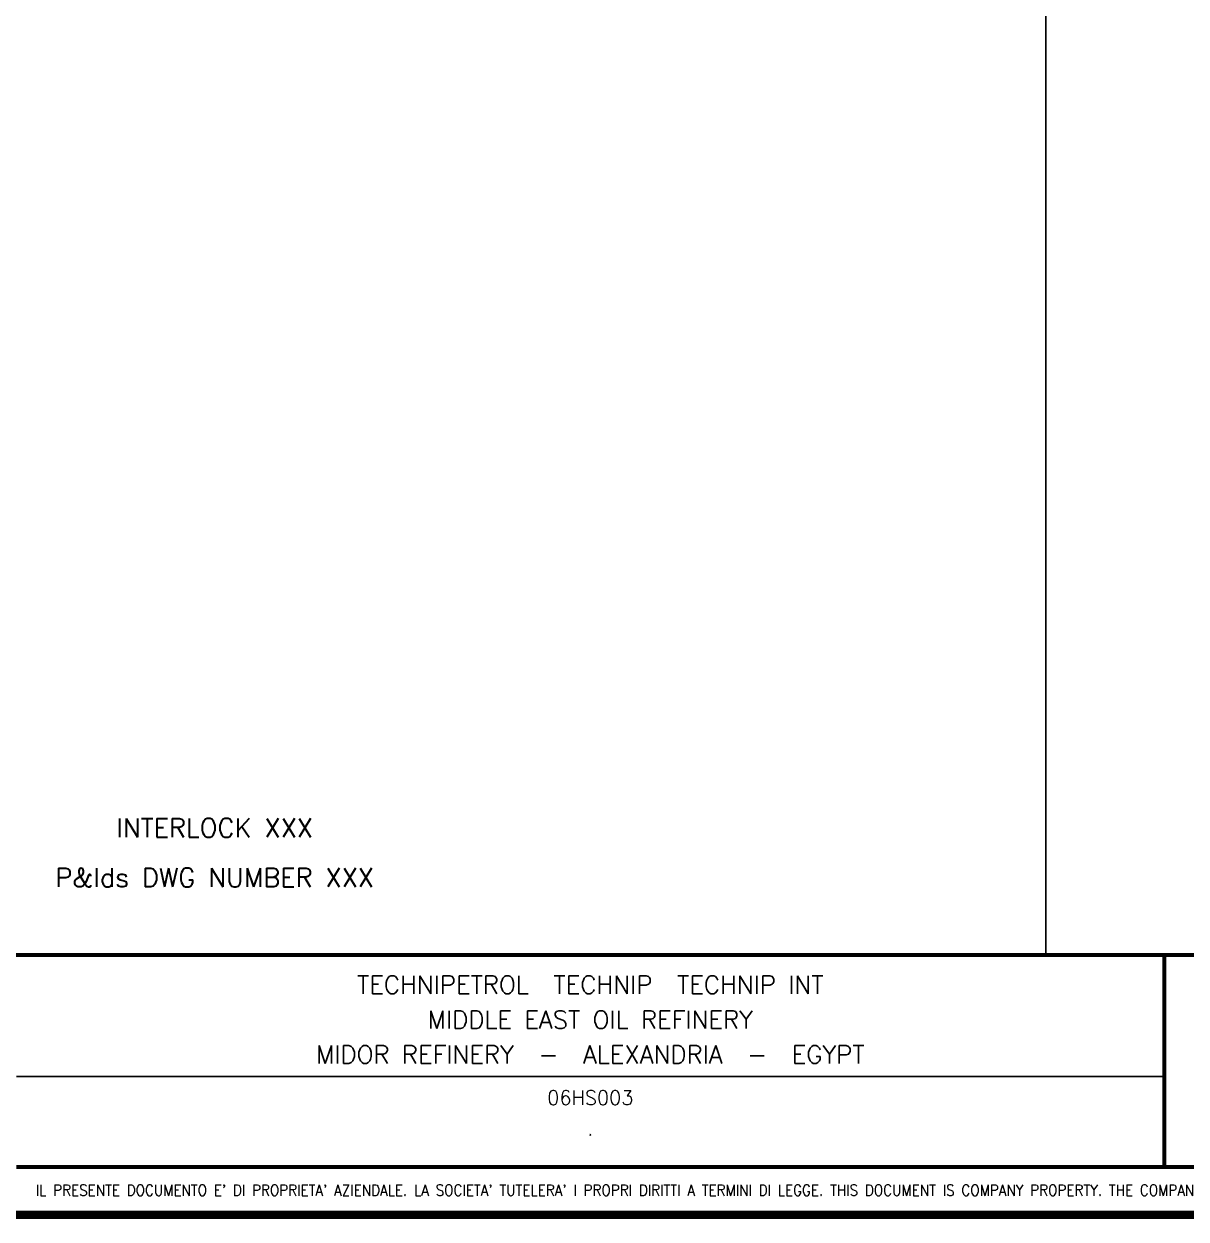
# Model space of a CAD drawing. Extents: x -4 to 378, y 0 to 264.
# Drawn here: x 168.5 to 291.6, y -0.4 to 126.2 of the extents above; entities that cross this region are included whole.
import ezdxf
from ezdxf.enums import TextEntityAlignment as Align

# ---------------------------------------------------------------- set-up
doc = ezdxf.new("R2010")
doc.units = 0
doc.header["$LTSCALE"] = 5
doc.header["$MEASUREMENT"] = 0
doc.linetypes.add('CONTINUA', pattern=[0])
doc.layers.get('0').update_dxf_attribs({"linetype": 'CONTINUA'})
doc.layers.add('02', color=7, linetype='CONTINUA')
doc.styles.add('DESCRIZ', font='SIMPLEX')
doc.styles.add('FOXS', font='FOXS')
doc.styles.add('SIMPLEX', font='simplex.shx')

# ---------------------------------------------------------------- blocks, each defined once
blk = doc.blocks.new('CART_OR')
at = {"color": 7}
blk.add_line((289.32, 14.68), (167.69, 14.68), dxfattribs=at)
at = {"const_width": 0.879}
blk.add_lwpolyline([(0, 263.13), (377.41, 263.13), (377.41, 0), (0, 0)], close=True, dxfattribs=at)
at = {"layer": '02', "const_width": 0.439}
for points in [[(0, 27.54), (377.41, 27.54)], [(289.32, 27.54), (289.32, 5.08)], [(167.69, 5.08), (377.41, 5.08)]]:
    blk.add_lwpolyline(points, dxfattribs=at)
at = {"style": 'DESCRIZ'}
blk.add_attdef('PLOT_PAREMETERS', text='', height=1.76, rotation=90, dxfattribs=at).set_placement((-2.95, 50.73), align=Align.MIDDLE)
for tag, height, p in [('XX/XX/94', 1.76, (16.47, 25.57)), ('REV4', 1.76, (4.2, 25.57)), ('REV3', 1.76, (4.2, 21.43)), ('XX/XX/94', 1.76, (16.47, 21.43)), ('SCALE', 1.76, (339.86, 20.71)), ('FOGLIO', 1.76, (362.89, 20.76)), ('REV2', 1.76, (4.2, 17.28)), ('XX/XX/94', 1.76, (16.47, 17.28)), ('REV1', 1.76, (4.2, 13.14)), ('XX/XX/94', 1.76, (16.47, 13.14)), ('HEADER_LINE_3', 2.19, (228.5, 11.83)), ('XX/XX/94', 1.76, (16.47, 8.99)), ('REV0', 1.76, (4.2, 8.99)), ('HEADER_LINE_4', 2.19, (228.5, 7.59))]:
    blk.add_attdef(tag, text='', height=height, dxfattribs=at).set_placement(p, align=Align.MIDDLE)
for tag, p in [('DESCRIPTION', (27.33, 24.69)), ('DESCRIPTION', (27.33, 20.54)), ('DESCRIPTION', (27.33, 16.4)), ('DOCUMENT', (349.33, 15.81)), ('DESCRIPTION', (27.33, 12.25)), ('CUSTOMER_ORDER', (349.33, 11.08)), ('DESCRIPTION', (27.33, 8.11)), ('CUSTOMER_REF', (349.33, 6.34))]:
    blk.add_attdef(tag, p, '', height=1.76, dxfattribs=at)
at = {"style": 'FOXS', "width": 0.9}
for tag, p in [('DISEGNATO4', (129.98, 25.47)), ('CONTROLLATO4', (145.07, 25.47)), ('APPROVATO4', (160.16, 25.47)), ('DISEGNATO3', (129.98, 21.33)), ('CONTROLLATO3', (145.07, 21.33)), ('APPROVATO3', (160.16, 21.33)), ('DISEGNATO2', (129.98, 17.18)), ('CONTROLLATO2', (145.07, 17.18)), ('APPROVATO2', (160.16, 17.18)), ('DISEGNATO1', (129.98, 13.03)), ('CONTROLLATO1', (145.07, 13.03)), ('APPROVATO1', (160.16, 13.03)), ('DISEGNATO0', (129.98, 8.88)), ('CONTROLLATO0', (145.07, 8.88)), ('APPROVATO0', (160.16, 8.88))]:
    blk.add_attdef(tag, text='', height=2.19, dxfattribs=at).set_placement(p, align=Align.MIDDLE)
at = {"color": 1, "style": 'DESCRIZ'}
for tag, p in [('CONTRACTOR', (228.5, 24.4)), ('HEADER_LINE_1', (228.5, 20.7)), ('HEADER_LINE_2', (228.5, 17.01))]:
    blk.add_attdef(tag, text='', height=1.9, dxfattribs=at).set_placement(p, align=Align.MIDDLE)
at = {"style": 'DESCRIZ'}
blk.add_attdef('FILE_NAME', (-2.16, 3.38), '', height=1.76, rotation=90, dxfattribs=at)
at = {"layer": '02', "style": 'SIMPLEX', "width": 0.9}
blk.add_text("IL PRESENTE DOCUMENTO E' DI PROPRIETA' AZIENDALE. LA SOCIETA' TUTELERA' I PROPRI DIRITTI A TERMINI DI LEGGE. THIS DOCUMENT IS COMPANY PROPERTY. THE COMPANY LAW FULL RESERVES ALL RIGHT.", height=1.16748, dxfattribs=at).set_placement((169.74, 2.04))

msp = doc.modelspace()

# ---------------------------------------------------------------- linework, layer by layer
at = {"color": 7}
msp.add_line((276.76, 250.75), (276.76, 27.54), dxfattribs=at)

# ---------------------------------------------------------------- block references
ref = msp.add_blockref('CART_OR', (0, 0), dxfattribs=at)
ref.add_attrib('CONTRACTOR', 'TECHNIPETROL  TECHNIP  TECHNIP INT', dxfattribs={"color": 1, "height": 1.8972, "style": 'DESCRIZ'}).set_placement((228.5, 24.4), align=Align.MIDDLE)
ref.add_attrib('HEADER_LINE_1', 'MIDDLE EAST OIL REFINERY', dxfattribs={"color": 1, "height": 1.8972, "style": 'DESCRIZ'}).set_placement((228.5, 20.7), align=Align.MIDDLE)
ref.add_attrib('HEADER_LINE_2', 'MIDOR REFINERY  -  ALEXANDRIA  -  EGYPT', dxfattribs={"color": 1, "height": 1.8972, "style": 'DESCRIZ'}).set_placement((228.5, 17.01), align=Align.MIDDLE)

# ---------------------------------------------------------------- texts
at = {"color": 1, "style": 'SIMPLEX'}
for s, p in [('INTERLOCK XXX', (188.7, 41.03)), ('P&Ids DWG NUMBER XXX', (188.7, 35.76))]:
    msp.add_text(s, height=2, dxfattribs=at).set_placement(p, align=Align.MIDDLE)
at = {"color": 7, "style": 'SIMPLEX'}
for s, p in [('06HS003', (228.5, 11.68)), ('.', (228.5, 8.42))]:
    msp.add_text(s, height=1.5, dxfattribs=at).set_placement(p, align=Align.CENTER)

doc.saveas('drawing.dxf')
